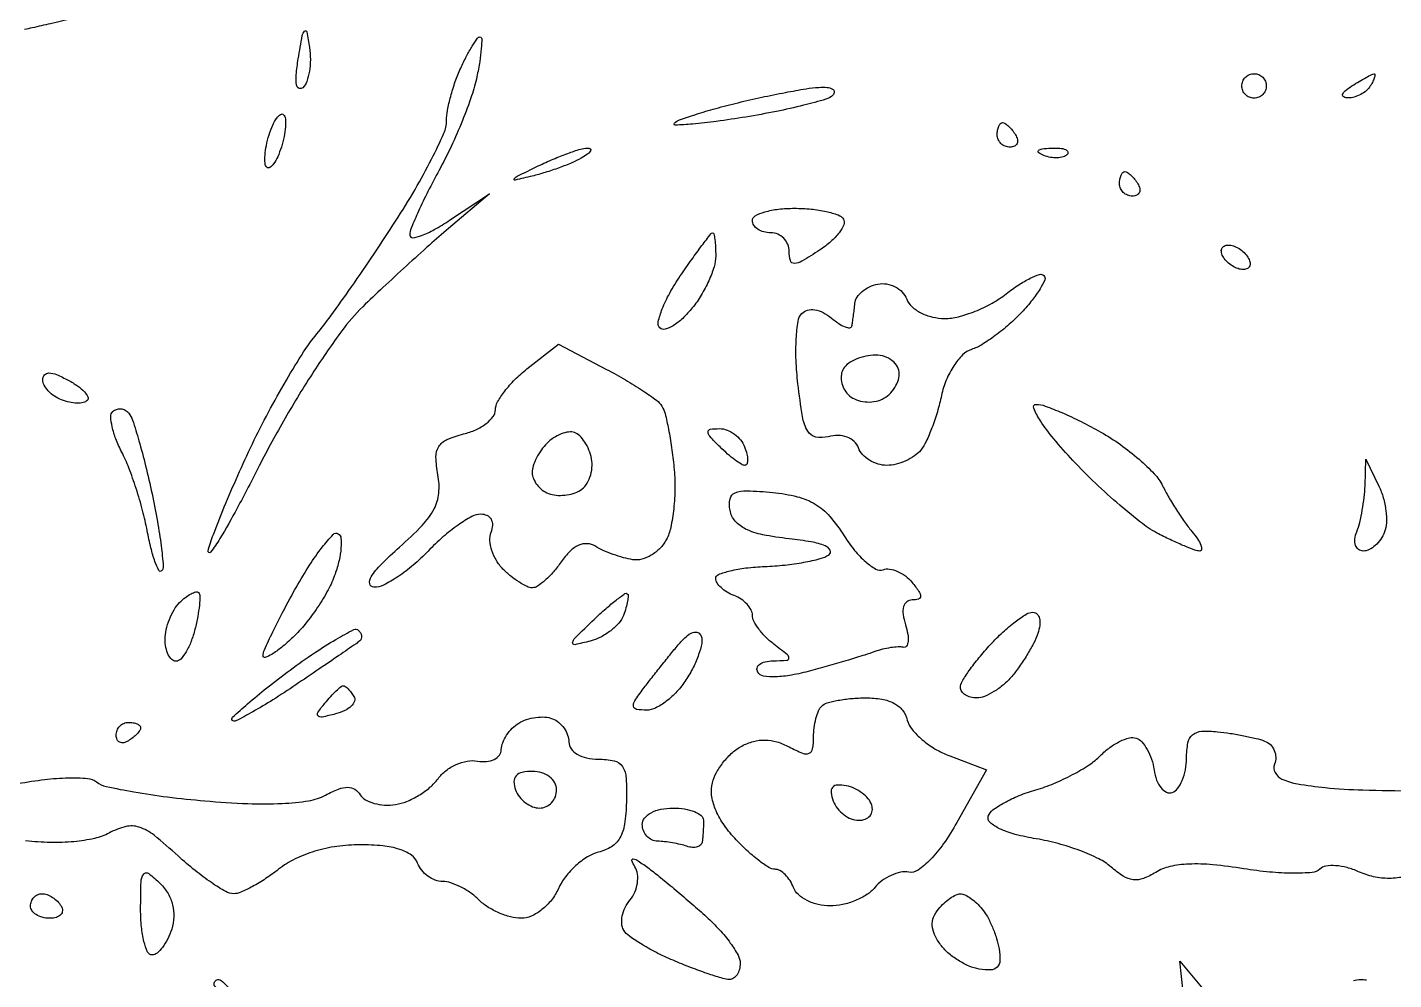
# Model space of a CAD drawing. Extents: x 0 to 102, y 0 to 135.
# Drawn here: x 83.99 to 93.43, y 120.89 to 127.47 of the extents above; entities that cross this region are included whole.
import ezdxf

# ---------------------------------------------------------------- set-up
doc = ezdxf.new("R2010")
doc.units = 0
doc.header["$MEASUREMENT"] = 0

msp = doc.modelspace()

# ---------------------------------------------------------------- linework, layer by layer
for points in [[(84.297967, 127.533781, -0.00044), (84.14619, 127.499104, -0.000349), (84.018797, 127.47021, -0.003506), (83.9655, 127.458553, 0.020679)], [(83.9232, 122.247, -0.017224), (84.105658, 122.275131, -0.024398), (84.269529, 122.286579, -0.024496), (84.401337, 122.282884, -0.148532), (84.464258, 122.258341, 0.114528), (84.531617, 122.226731, 0.009507), (84.72259, 122.18967, 0.012302), (84.954869, 122.155024, 0.009178), (85.212469, 122.127848, 0.01139), (85.510213, 122.108775, 0.022212), (85.748121, 122.109542, 0.027275), (85.930709, 122.128263, 0.083867), (86.048078, 122.167687, -0.028594), (86.137664, 122.209232, -0.092775), (86.2017, 122.221682, -0.144175), (86.249582, 122.207946, -0.113351), (86.287695, 122.169366, 0.127551), (86.323623, 122.134978, 0.060357), (86.383387, 122.110469, 0.054069), (86.456006, 122.098705, 0.051045), (86.530918, 122.102412, 0.059344), (86.60959, 122.124185, 0.039161), (86.693485, 122.166465, 0.039169), (86.769733, 122.221293, 0.0595), (86.825324, 122.280938, -0.071692), (86.879499, 122.336306, -0.058495), (86.950837, 122.378708, -0.060114), (87.027721, 122.402437, -0.088653), (87.098192, 122.402607, 0.063096), (87.161139, 122.399558, 0.094004), (87.214203, 122.413964, 0.120225), (87.249535, 122.443234, 0.15682), (87.263001, 122.482736, -0.090491), (87.272441, 122.5298, -0.051914), (87.299366, 122.581247, -0.049585), (87.338379, 122.629002, -0.058354), (87.384128, 122.665259, -0.06019), (87.438125, 122.690241, -0.046076), (87.501651, 122.704515, -0.047157), (87.564626, 122.7067, -0.076863), (87.616778, 122.695422, -0.082361), (87.660137, 122.669973, -0.065856), (87.696882, 122.630065, -0.0664), (87.721723, 122.582354, -0.087076), (87.7302, 122.534049, 0.159729), (87.7454, 122.487682, 0.103244), (87.787805, 122.449621, 0.079649), (87.853005, 122.424575, 0.051994), (87.933327, 122.4162, -0.054534), (88.043234, 122.404177, -0.196299), (88.100064, 122.364829, -0.132021), (88.125958, 122.285367, -0.02021), (88.127986, 122.117485, -0.028495), (88.115068, 121.966435, -0.091957), (88.082958, 121.871353, -0.12604), (88.025634, 121.811022, -0.078736), (87.935474, 121.772578, 0.076949), (87.85817, 121.73994, 0.045699), (87.778056, 121.679738, 0.044504), (87.707353, 121.603245, 0.057466), (87.658028, 121.521393, -0.059553), (87.609734, 121.441999, -0.058726), (87.543887, 121.375805, -0.063502), (87.470403, 121.33137, -0.104638), (87.399657, 121.3164, -0.063508), (87.327223, 121.325637, -0.039129), (87.245869, 121.353677, -0.038711), (87.168466, 121.394715, -0.055182), (87.107786, 121.4433, 0.042904), (87.050087, 121.491864, 0.036379), (86.981769, 121.532923, 0.037939), (86.913569, 121.561164, 0.079354), (86.856994, 121.5702, -0.092116), (86.805992, 121.579677, -0.066745), (86.755191, 121.607477, -0.065101), (86.712284, 121.648589, -0.077741), (86.684406, 121.6971, 0.150169), (86.641058, 121.752436, 0.074938), (86.560502, 121.792204, 0.052964), (86.443081, 121.816392, 0.024335), (86.286849, 121.824, 0.03458), (86.125653, 121.812838, 0.038321), (85.973126, 121.779551, 0.040735), (85.836524, 121.726112, 0.053098), (85.722885, 121.6548, -0.019885), (85.633444, 121.590031, -0.022433), (85.542581, 121.535303, -0.022404), (85.461929, 121.496097, -0.102271), (85.411145, 121.4856, -0.132397), (85.357656, 121.500016, -0.018105), (85.258937, 121.562284, -0.019771), (85.145208, 121.64669, -0.015536), (85.028693, 121.746652, 0.015745), (84.86181, 121.889704, 0.088742), (84.759232, 121.945763, 0.141343), (84.667117, 121.949662, 0.063303), (84.552841, 121.905999, -0.06818), (84.449662, 121.867721, -0.03151), (84.308004, 121.845428, -0.028783), (84.144709, 121.83962, -0.02497), (83.973802, 121.851935, 0.012558)], [(93.517092, 121.604188, -0.050413), (93.401373, 121.59173, -0.055891), (93.294573, 121.603004, -0.052722), (93.190683, 121.637683, 0.041293), (93.110796, 121.666391, 0.048767), (93.031611, 121.679576, 0.055763), (92.964426, 121.676626, 0.152907), (92.922328, 121.655834, -0.17328), (92.869279, 121.632203, -0.020226), (92.737535, 121.62753, -0.022359), (92.57526, 121.6356, -0.016522), (92.396919, 121.658453, 0.016321), (92.183529, 121.685883, 0.034066), (92.016116, 121.690421, 0.044515), (91.885758, 121.673382, 0.085029), (91.788302, 121.633482, -0.050132), (91.702319, 121.591088, -0.119765), (91.632127, 121.582661, -0.111537), (91.562739, 121.607289, -0.040217), (91.478482, 121.670495, 0.066714), (91.394882, 121.726563, 0.024266), (91.263691, 121.783429, 0.023552), (91.11234, 121.832478, 0.025941), (90.961822, 121.865257, -0.022758), (90.816929, 121.895847, -0.046846), (90.708049, 121.935246, -0.069786), (90.64189, 121.978607, -0.301966), (90.630203, 122.021709, -0.154447), (90.661312, 122.064536, -0.032535), (90.740087, 122.115145, -0.031213), (90.843093, 122.164093, -0.025193), (90.958976, 122.203892, 0.028941), (91.083546, 122.247721, 0.022897), (91.212649, 122.308811, 0.023432), (91.327496, 122.376814, 0.051983), (91.406165, 122.441127, -0.039085), (91.470904, 122.496893, -0.044823), (91.540758, 122.539086, -0.0502), (91.605391, 122.562932, -0.143705), (91.65277, 122.5614, -0.132856), (91.691551, 122.535884, -0.053327), (91.728649, 122.483715, -0.047795), (91.758686, 122.415738, -0.043744), (91.776373, 122.341248, 0.051723), (91.794126, 122.271443, 0.080915), (91.824526, 122.217586, 0.112075), (91.862185, 122.187613, 0.19511), (91.901438, 122.185113, 0.153889), (91.938918, 122.212276, 0.060716), (91.97076, 122.268277, 0.052491), (91.99276, 122.34178, 0.044277), (92.000665, 122.422638, -0.043659), (92.01084, 122.528066, -0.171288), (92.042976, 122.583836, -0.164972), (92.103859, 122.608278, -0.039803), (92.214, 122.605545, -0.012143), (92.303372, 122.593982, -0.010344), (92.397014, 122.577558, -0.010472), (92.481616, 122.559059, -0.028845), (92.540028, 122.541381, -0.104009), (92.580229, 122.516243, -0.100464), (92.6075, 122.476759, -0.098278), (92.617592, 122.429001, -0.094968), (92.608893, 122.380381, 0.221229), (92.612877, 122.322773, 0.160522), (92.660681, 122.278418, 0.066561), (92.76826, 122.245524, 0.014731), (92.959666, 122.219653, 0.020493), (93.219999, 122.202994, 0.001536), (93.92927, 122.188911, 0.002123)], [(91.978, 120.8088), (91.953499, 121.0203), (92.1049, 120.839531, 0.059374)], [(93.154246, 120.886, -0.074222), (93.20382, 120.8934, -0.043417), (93.245922, 120.889737, -0.063159)]]:
    msp.add_lwpolyline(points, format="xyb")
for points in [[(85.936447, 127.334393, -0.039733), (85.942763, 127.252099, -0.040388), (85.935913, 127.170301, -0.043618), (85.917998, 127.100567, -0.112154), (85.890425, 127.056785, -0.318785), (85.864341, 127.052356, -0.246244), (85.846634, 127.076193, -0.063014), (85.844513, 127.146482, -0.01715), (85.858946, 127.256892, -0.003467), (85.886697, 127.417379, -0.152988), (85.902312, 127.447243, -0.599836), (85.917239, 127.442704, -0.009743)], [(87.116001, 127.4076, -0.419541), (87.127554, 127.395836, -0.015366), (87.124178, 127.326833, -0.019923), (87.113526, 127.238091, -0.011611), (87.094065, 127.13265, -0.031328), (87.057946, 127.001309, -0.013197), (86.993868, 126.829719, -0.012996), (86.91553, 126.649369, -0.016526), (86.833543, 126.487494, 0.008389), (86.755742, 126.339891, 0.01105), (86.690073, 126.202623, 0.008657), (86.640053, 126.086522, 0.097681), (86.6304, 126.037584, 0.449832), (86.650095, 126.020122, 0.059902), (86.711167, 126.035049, 0.038), (86.799803, 126.076275, 0.018989), (86.90535, 126.140883), (87.1803, 126.323887), (86.897335, 126.083194, 0.005636), (86.766793, 125.969591, 0.002946), (86.606654, 125.825329, 0.002929), (86.444123, 125.675415, 0.004481), (86.305135, 125.543353, 0.043197), (86.159108, 125.375385, 0.013068), (85.967282, 125.096888, 0.012985), (85.767629, 124.77202, 0.013785), (85.58924, 124.443553, -0.005006), (85.436386, 124.149924, -0.012623), (85.317643, 123.94022, -0.034648), (85.252015, 123.846269, -0.803994), (85.235708, 123.8544, -0.029842), (85.27183, 123.968832, -0.006688), (85.347506, 124.158957, -0.006915), (85.440994, 124.376422, -0.006641), (85.541692, 124.59419, -0.010962), (85.652657, 124.813545, -0.009865), (85.776957, 125.035771, -0.00994), (85.896314, 125.230624, -0.030507), (85.987518, 125.35559, 0.015694), (86.08487, 125.481007, 0.004546), (86.22716, 125.680486, 0.004566), (86.383478, 125.908301, 0.00486), (86.532343, 126.134271, 0.011412), (86.667081, 126.354042, 0.014479), (86.780842, 126.563173, 0.012497), (86.865763, 126.741583, 0.105201), (86.8842, 126.828241, -0.046948), (86.890969, 126.900176, -0.018974), (86.91304, 126.996344, -0.018576), (86.944792, 127.098738, -0.022427), (86.98238, 127.192119, -0.012733), (87.022571, 127.27469, -0.019157), (87.06213, 127.344303, -0.014485), (87.09768, 127.398087, -0.24413)], [(92.4678, 127.1538, -0.099038), (92.500087, 127.147341, -0.097945), (92.527549, 127.128949, -0.097945), (92.545941, 127.101487, -0.099038), (92.5524, 127.0692, -0.099038), (92.545941, 127.036913, -0.097945), (92.527549, 127.009451, -0.097945), (92.500087, 126.991059, -0.099038), (92.4678, 126.9846, -0.099038), (92.435513, 126.991059, -0.097945), (92.408051, 127.009451, -0.097945), (92.389659, 127.036913, -0.099038), (92.3832, 127.0692, -0.099038), (92.389659, 127.101487, -0.097945), (92.408051, 127.128949, -0.097945), (92.435513, 127.147341, -0.099038)], [(93.297643, 127.152505, -0.434568), (93.303695, 127.146631, -0.071273), (93.300747, 127.128568, -0.041889), (93.289726, 127.101588, -0.020509), (93.2715, 127.0692, -0.075854), (93.244042, 127.036929, -0.054031), (93.204976, 127.009832, -0.053889), (93.160875, 126.991663, -0.074131), (93.118457, 126.985895, -0.102799), (93.087715, 126.992697, -0.37991), (93.080232, 127.009361, -0.147021), (93.097722, 127.035145, -0.027275), (93.1446, 127.0692, -0.008026), (93.195112, 127.100705, -0.01079), (93.241903, 127.127499, -0.008096), (93.281573, 127.148267, -0.104523)], [(89.45745, 127.05915, -0.034601), (89.5156, 127.058727, -0.104913), (89.553363, 127.047643, -0.264754), (89.565188, 127.028723, -0.209579), (89.556263, 127.005863, -0.126463), (89.507358, 126.976958, -0.008952), (89.353056, 126.935196, -0.012181), (89.164702, 126.892671, -0.008869), (88.953438, 126.854238, -0.006522), (88.749565, 126.823599, -0.012627), (88.585742, 126.805361, -0.010913), (88.465546, 126.797682, -0.6813), (88.459287, 126.811825, -0.113002), (88.494309, 126.834089, -0.007588), (88.607436, 126.872336, -0.010607), (88.745225, 126.9134, -0.007732), (88.899961, 126.9534, -0.006224), (89.06321, 126.990773, -0.006286), (89.226801, 127.02394, -0.006147), (89.369936, 127.049273, -0.025249)], [(85.757549, 126.870451, -0.179595), (85.770298, 126.842652, -0.03586), (85.77046, 126.787129, -0.033766), (85.761112, 126.718965, -0.02589), (85.7421, 126.6462, -0.026483), (85.71693, 126.579388, -0.052153), (85.688889, 126.530123, -0.088737), (85.662661, 126.504582, -0.359517), (85.642051, 126.506549, -0.179595), (85.629302, 126.534348, -0.03586), (85.62914, 126.589871, -0.033766), (85.638488, 126.658035, -0.02589), (85.6575, 126.7308, -0.026483), (85.68267, 126.797612, -0.052153), (85.710711, 126.846877, -0.088737), (85.736939, 126.872418, -0.359517)], [(90.728507, 126.8154, -0.151918), (90.746335, 126.809855, -0.038439), (90.770214, 126.790549, -0.035638), (90.795343, 126.763183, -0.029505), (90.8181, 126.7308, -0.082592), (90.831341, 126.698474, -0.161196), (90.828709, 126.671051, -0.182303), (90.810821, 126.652823, -0.108972), (90.780793, 126.6462, -0.093332), (90.746593, 126.65264, -0.09642), (90.717518, 126.671051, -0.099167), (90.698058, 126.69852, -0.105053), (90.6912, 126.7308, -0.042167), (90.693936, 126.763189, -0.061769), (90.702159, 126.790549, -0.081139), (90.714241, 126.809101, -0.210953)], [(87.8571, 126.639812, -0.163939), (87.876788, 126.633499, -0.386603), (87.879572, 126.6196, -0.104538), (87.858548, 126.596961, -0.024805), (87.8148, 126.569261, -0.028984), (87.751366, 126.538077, -0.012263), (87.663049, 126.503371, -0.012085), (87.566671, 126.470818, -0.015463), (87.4764, 126.445772, -0.004567), (87.358342, 126.418057, -0.659589), (87.352108, 126.426678, -0.144411), (87.37187, 126.444862, -0.002037), (87.5187, 126.516323, -0.011503), (87.622072, 126.563215, -0.01324), (87.722798, 126.603024, -0.012376), (87.809482, 126.632247, -0.071548)], [(91.06485, 126.639521, -0.028489), (91.123747, 126.638591, -0.077125), (91.164354, 126.629224, -0.208169), (91.179797, 126.613603, -0.296942), (91.175887, 126.595088, -0.126455), (91.148229, 126.578739, -0.060344), (91.107172, 126.572042, -0.05415), (91.060003, 126.575208, -0.051402), (91.013737, 126.588409, -0.054073), (90.978487, 126.607152, -0.470617), (90.977028, 126.62257, -0.168741), (91.001711, 126.634526, -0.018894)], [(91.574507, 126.477, -0.151918), (91.592335, 126.471455, -0.038439), (91.616214, 126.452149, -0.035638), (91.641343, 126.424783, -0.029505), (91.6641, 126.3924, -0.082592), (91.677341, 126.360074, -0.161196), (91.674709, 126.332651, -0.182303), (91.656821, 126.314423, -0.108972), (91.626793, 126.3078, -0.093332), (91.592593, 126.31424, -0.09642), (91.563518, 126.332651, -0.099167), (91.544058, 126.36012, -0.105053), (91.5372, 126.3924, -0.042167), (91.539936, 126.424789, -0.061769), (91.548159, 126.452149, -0.081139), (91.560241, 126.470701, -0.210953)], [(89.290307, 126.2232, -0.024017), (89.405178, 126.217679, -0.030882), (89.50958, 126.201067, -0.031917), (89.592025, 126.177061, -0.1691), (89.627981, 126.147854, -0.242401), (89.631001, 126.109184, -0.064604), (89.598954, 126.054073, -0.050462), (89.54111, 125.992795, -0.033348), (89.463774, 125.934404, -0.010136), (89.34146, 125.857758, -0.124543), (89.289116, 125.842042, -0.347194), (89.26188, 125.861671, -0.069607), (89.253, 125.92515, 0.097491), (89.243319, 125.974327, 0.097567), (89.215723, 126.01615, 0.0983), (89.174527, 126.044156, 0.100608), (89.1261, 126.054, -0.064853), (89.077586, 126.060319, -0.082425), (89.036477, 126.078851, -0.098894), (89.008977, 126.106337, -0.148195), (88.9992, 126.1386, -0.275259), (89.018627, 126.171215, -0.053437), (89.084713, 126.198349, -0.043243), (89.178765, 126.217061, -0.027497)], [(88.72425, 126.053422, -0.365849), (88.732605, 126.046746, -0.015799), (88.739187, 126.006881, -0.020584), (88.743878, 125.955409, -0.012429), (88.7454, 125.894172, -0.074597), (88.734093, 125.818809, -0.031335), (88.697837, 125.722626, -0.030133), (88.645453, 125.622832, -0.034417), (88.583482, 125.534622, -0.032125), (88.516958, 125.462561, -0.052), (88.450978, 125.41165, -0.070558), (88.395108, 125.387207, -0.270051), (88.359778, 125.396454, -0.259979), (88.347865, 125.438104, -0.035916), (88.375642, 125.527293, -0.033675), (88.427431, 125.637005, -0.022386), (88.500546, 125.755426, -0.004459), (88.579716, 125.869475, -0.007055), (88.649813, 125.965647, -0.00243), (88.711395, 126.046856, -0.226194)], [(92.288614, 125.9694, -0.085235), (92.324842, 125.963179, -0.053414), (92.363722, 125.944549, -0.051777), (92.399227, 125.917162, -0.064269), (92.4255, 125.8848, -0.076764), (92.43919, 125.85245, -0.154201), (92.437576, 125.825051, -0.186277), (92.42123, 125.806904, -0.117858), (92.393186, 125.8002, -0.085235), (92.356958, 125.806421, -0.053414), (92.318078, 125.825051, -0.051777), (92.282573, 125.852438, -0.064269), (92.2563, 125.8848, -0.076764), (92.24261, 125.91715, -0.154201), (92.244224, 125.944549, -0.186277), (92.26057, 125.962696, -0.117858)], [(91.014649, 125.758751, -0.306904), (91.020263, 125.729534, -0.034469), (90.987723, 125.666201, -0.032404), (90.933794, 125.588765, -0.020272), (90.861453, 125.50522, -0.023436), (90.775016, 125.421448, -0.021198), (90.678266, 125.343132, -0.021742), (90.585593, 125.280459, -0.06103), (90.514499, 125.247919, 0.120648), (90.452839, 125.21033, 0.051347), (90.391582, 125.134669, 0.046755), (90.339883, 125.036458, 0.045163), (90.306611, 124.929215, -0.019553), (90.278166, 124.817663, -0.018554), (90.24066, 124.706676, -0.018877), (90.200171, 124.611106, -0.059984), (90.163472, 124.55235, -0.072109), (90.119891, 124.511856, -0.045491), (90.059306, 124.477664, -0.044803), (89.992096, 124.454392, -0.061024), (89.928492, 124.4466, -0.073656), (89.867779, 124.455593, -0.064236), (89.809139, 124.481948, -0.066865), (89.761354, 124.520924, -0.096962), (89.732526, 124.566933, 0.115426), (89.702277, 124.611508, 0.0973), (89.653572, 124.641418, 0.086013), (89.591667, 124.653011, 0.067429), (89.523743, 124.644743, -0.11468), (89.437223, 124.642371, -0.215549), (89.381651, 124.682512, -0.089707), (89.345552, 124.784011, -0.011866), (89.313806, 125.01086, -0.018594), (89.301116, 125.172956, -0.024104), (89.302198, 125.322018, -0.022999), (89.314522, 125.44309, -0.156602), (89.340753, 125.496285, -0.137505), (89.380103, 125.519272, -0.102378), (89.430579, 125.521867, -0.081899), (89.487638, 125.503204, -0.053345), (89.545515, 125.464776, 0.026538), (89.596342, 125.426959, 0.052781), (89.640776, 125.403762, 0.091401), (89.67231, 125.397587, 0.360415), (89.686575, 125.409141, 0.012218), (89.691353, 125.436364, 0.003905), (89.69715, 125.477055, 0.003894), (89.702901, 125.522486, 0.004339), (89.707725, 125.566391, -0.122251), (89.722818, 125.608513, -0.071602), (89.758758, 125.648649, -0.064602), (89.809114, 125.680819, -0.062386), (89.866606, 125.699544, -0.088282), (89.927113, 125.7004, -0.080452), (89.986356, 125.680602, -0.082173), (90.035271, 125.643643, -0.098657), (90.066007, 125.594952, 0.118728), (90.101073, 125.543999, 0.065214), (90.163856, 125.500914, 0.059264), (90.243152, 125.471715, 0.058673), (90.327357, 125.4618, 0.063), (90.42348, 125.47396, 0.032038), (90.539479, 125.511851, 0.031226), (90.655864, 125.566957, 0.040491), (90.754221, 125.632185, -0.021001), (90.840402, 125.6943, -0.032547), (90.920073, 125.739647, -0.034296), (90.984976, 125.765858, -0.282324)], [(87.990246, 125.110245, -0.011998), (88.121446, 125.037805, -0.014699), (88.240254, 124.96367, -0.013195), (88.335757, 124.8964, -0.094575), (88.373723, 124.855001, -0.077539), (88.395243, 124.80393, -0.012289), (88.41899, 124.697468, -0.013374), (88.440705, 124.569539, -0.011343), (88.456941, 124.43341, -0.026217), (88.463134, 124.291463, -0.024349), (88.454764, 124.146069, -0.025129), (88.434498, 124.017587, -0.071297), (88.403552, 123.932557, -0.070442), (88.359744, 123.872731, -0.065119), (88.299964, 123.825561, -0.069098), (88.233941, 123.797646, -0.104541), (88.171861, 123.794308, -0.028853), (88.107926, 123.80809, -0.018853), (88.036008, 123.830944, -0.018975), (87.967363, 123.858629, -0.034107), (87.913789, 123.887169, 0.124972), (87.857067, 123.905277, 0.122588), (87.798128, 123.894333, 0.09051), (87.737593, 123.852195, 0.042818), (87.676342, 123.778971, -0.025631), (87.623098, 123.710687, -0.031444), (87.566439, 123.652997, -0.032878), (87.514083, 123.611873, -0.151157), (87.477646, 123.6006, -0.112509), (87.440749, 123.609009, -0.029738), (87.387557, 123.638596, -0.028625), (87.329474, 123.680441, -0.025971), (87.274537, 123.729948, -0.061045), (87.228631, 123.788678, -0.057683), (87.197214, 123.857858, -0.062084), (87.184208, 123.926584, -0.107774), (87.192946, 123.983748, 0.078455), (87.203577, 124.03367, 0.146005), (87.193956, 124.073546, 0.161316), (87.165096, 124.099075, 0.101433), (87.120579, 124.1082, 0.126092), (87.058912, 124.092397, 0.027029), (86.964315, 124.033646, 0.026623), (86.859205, 123.951556, 0.022638), (86.7573, 123.8544, -0.025505), (86.654503, 123.757512, -0.029199), (86.546731, 123.676188, -0.030307), (86.448639, 123.619049, -0.124002), (86.381922, 123.604122, -0.357611), (86.353671, 123.628577, -0.186881), (86.363485, 123.677218, -0.055062), (86.431763, 123.761892, -0.014524), (86.558881, 123.881062, 0.020059), (86.715956, 124.031617, 0.069604), (86.798379, 124.145258, 0.099315), (86.830854, 124.253874, 0.070475), (86.824714, 124.381241, -0.0381), (86.810842, 124.503788, -0.150506), (86.830287, 124.576237, -0.152633), (86.886922, 124.624611, -0.039534), (87.001983, 124.663371, 0.044819), (87.086397, 124.692804, 0.05575), (87.157794, 124.735256, 0.066196), (87.206616, 124.783557, 0.166146), (87.2226, 124.830331, -0.129516), (87.23691, 124.884647, -0.035133), (87.286439, 124.959356, -0.033087), (87.356746, 125.039223, -0.029085), (87.439924, 125.112866), (87.657248, 125.283813)], [(89.850193, 125.208, 0.050731), (89.783165, 125.201182, 0.047919), (89.717524, 125.180983, 0.051509), (89.662792, 125.151281, 0.104651), (89.629144, 125.116029, 0.104426), (89.614098, 125.074224, 0.077873), (89.614986, 125.025088, 0.074167), (89.631234, 124.97631, 0.079111), (89.660765, 124.935595, 0.091705), (89.704454, 124.905546, 0.062879), (89.762188, 124.888064, 0.060956), (89.824522, 124.885154, 0.072954), (89.881813, 124.898011, 0.077803), (89.932498, 124.927146, 0.065113), (89.975453, 124.972001, 0.066742), (90.004499, 125.025115, 0.092045), (90.0144, 125.078445, 0.124668), (90.001819, 125.128117, 0.102027), (89.966443, 125.170163, 0.09092), (89.91327, 125.198296, 0.076473)], [(84.268846, 125.034922, -0.029601), (84.333201, 124.995414, -0.05298), (84.379978, 124.954748, -0.079772), (84.403798, 124.91918, -0.313805), (84.399394, 124.894594, -0.151036), (84.372624, 124.880466, -0.052443), (84.328631, 124.876895, -0.046305), (84.276292, 124.883012, -0.039402), (84.222949, 124.898793, -0.055897), (84.173023, 124.924664, -0.057995), (84.130749, 124.960679, -0.064425), (84.101996, 125.0009, -0.123616), (84.0924, 125.039121, -0.182858), (84.104831, 125.071975, -0.221298), (84.134743, 125.085039, -0.094233), (84.187756, 125.073645, -0.022949)], [(84.686723, 124.80756, -0.099914), (84.713422, 124.759875, -0.007479), (84.75706, 124.61693, -0.010113), (84.803469, 124.443251, -0.007508), (84.847949, 124.249686, -0.008728), (84.885514, 124.057878, -0.013242), (84.910818, 123.889839, -0.007869), (84.925839, 123.750312, -0.222806), (84.913791, 123.716991, -0.511588), (84.894886, 123.720049, -0.030513), (84.868228, 123.782459, -0.025841), (84.840136, 123.87625, -0.013474), (84.814402, 123.995582, 0.0187), (84.783065, 124.133871, 0.013278), (84.738078, 124.28641, 0.01343), (84.687279, 124.429924, 0.027554), (84.638421, 124.538701, -0.027157), (84.597873, 124.628785, -0.037705), (84.572294, 124.71349, -0.041821), (84.562959, 124.782577, -0.212126), (84.576584, 124.817984, -0.112444), (84.601637, 124.833742, -0.108388), (84.631392, 124.837377, -0.102312), (84.661316, 124.828177, -0.089996)], [(90.961492, 124.868208, -0.084757), (91.023717, 124.856775, -0.013746), (91.138401, 124.811193, -0.014823), (91.271654, 124.749199, -0.012558), (91.408694, 124.676067, -0.025706), (91.544189, 124.589845, -0.024272), (91.672849, 124.488612, -0.025042), (91.777787, 124.387816, -0.073373), (91.834997, 124.305782, 0.016324), (91.877465, 124.227139, 0.01062), (91.931349, 124.139057, 0.010682), (91.987654, 124.055258, 0.019938), (92.037312, 123.990323, -0.023461), (92.076664, 123.938105, -0.052155), (92.100278, 123.894327, -0.109155), (92.105251, 123.865872, -0.401259), (92.093258, 123.8544, -0.088646), (92.059269, 123.860474, -0.009974), (91.985993, 123.889199, -0.011848), (91.899588, 123.9275, -0.009361), (91.807949, 123.972864, -0.044047), (91.695854, 124.044148, -0.013448), (91.539621, 124.170838, -0.013348), (91.371495, 124.3228, -0.014211), (91.215292, 124.480464, -0.014072), (91.083202, 124.629806, -0.029124), (90.990503, 124.754883, -0.044669), (90.943957, 124.842086, -0.541254)], [(87.769328, 124.673297, 0.115775), (87.728246, 124.677038, 0.057099), (87.677206, 124.6638, 0.052185), (87.624729, 124.637003, 0.052297), (87.578978, 124.599938, 0.043207), (87.539722, 124.55324, 0.036465), (87.506532, 124.497844, 0.038003), (87.48371, 124.442467, 0.078899), (87.4764, 124.396431, 0.1), (87.484852, 124.354595, 0.06684), (87.509718, 124.312365, 0.063636), (87.546461, 124.276158, 0.071257), (87.589822, 124.251978, 0.069885), (87.641059, 124.240151, 0.047068), (87.701182, 124.240557, 0.046842), (87.76057, 124.252251, 0.066481), (87.809646, 124.274215, 0.102787), (87.848138, 124.310685, 0.067101), (87.876134, 124.365323, 0.063406), (87.889894, 124.428985, 0.069535), (87.886574, 124.492027, 0.047599), (87.868794, 124.552358, 0.048139), (87.839975, 124.607996, 0.052664), (87.805102, 124.651177, 0.116742)], [(88.772606, 124.7004, -0.092116), (88.823608, 124.690923, -0.066745), (88.874409, 124.663123, -0.065101), (88.917316, 124.622011, -0.077741), (88.945194, 124.5735, -0.029966), (88.960596, 124.52483, -0.055777), (88.966164, 124.483877, -0.089207), (88.961885, 124.456354, -0.319945), (88.948202, 124.4466, -0.139671), (88.923292, 124.453697, -0.019732), (88.878658, 124.483877, -0.021227), (88.82755, 124.524908, -0.016624), (88.775614, 124.5735, -0.010915), (88.705009, 124.647258, -0.181463), (88.692543, 124.678223, -0.382549), (88.707803, 124.696084, -0.033265)], [(93.33037, 124.303221, -0.04396), (93.360976, 124.222459, -0.037856), (93.378902, 124.133436, -0.039623), (93.382574, 124.049689, -0.082947), (93.369599, 123.985971, -0.059097), (93.34312, 123.935659, -0.059448), (93.305651, 123.893049, -0.065318), (93.263383, 123.864113, -0.118008), (93.222804, 123.8544, -0.162438), (93.190347, 123.86523, -0.151794), (93.169818, 123.893661, -0.110153), (93.165271, 123.936949, -0.062998), (93.177849, 123.988219, 0.031632), (93.19797, 124.052545, 0.01548), (93.215798, 124.136612, 0.01529), (93.228992, 124.225458, 0.021415), (93.234926, 124.305469), (93.240652, 124.4889)], [(89.13981, 124.258936, -0.036207), (89.309479, 124.23007, -0.076241), (89.432605, 124.179014, -0.077477), (89.533544, 124.094009, -0.038414), (89.6337, 123.959333, 0.030402), (89.705774, 123.859107, 0.042609), (89.782445, 123.779942, 0.049603), (89.852805, 123.730017, 0.215813), (89.902465, 123.725391, -0.121162), (89.948025, 123.729552, -0.065374), (90.002493, 123.713852, -0.05912), (90.057083, 123.681918, -0.057732), (90.103173, 123.637871, -0.019246), (90.150872, 123.575676, -0.154148), (90.161747, 123.541709, -0.332851), (90.147393, 123.522375, -0.072503), (90.103658, 123.516, 0.166128), (90.066363, 123.503257, 0.163547), (90.044373, 123.470277, 0.101432), (90.041045, 123.416381, 0.041734), (90.057375, 123.344675, -0.033015), (90.073286, 123.280025, -0.068651), (90.075267, 123.228246, -0.129098), (90.063803, 123.197381, -0.30321), (90.041925, 123.188906, 0.068833), (90.006448, 123.191813, 0.023968), (89.955334, 123.186497, 0.023279), (89.898909, 123.175171, 0.025086), (89.8452, 123.158862, -0.011045), (89.776137, 123.135754, -0.002765), (89.662409, 123.101163, -0.002823), (89.531868, 123.063047, -0.002838), (89.401133, 123.026475, -0.022), (89.270285, 122.996789, -0.037849), (89.159181, 122.985254, -0.045622), (89.075427, 122.990571, -0.219068), (89.03659, 123.016344, -0.194471), (89.03159, 123.045575, -0.179902), (89.048087, 123.071273, -0.106962), (89.086974, 123.089153, -0.050111), (89.142257, 123.095691, 0.011077), (89.237384, 123.099472, 0.383713), (89.251852, 123.11421, 0.239498), (89.241216, 123.1376, 0.006143), (89.14725, 123.210767, -0.034176), (89.090595, 123.26022, -0.036775), (89.04269, 123.315805, -0.039596), (89.009295, 123.369229, -0.120455), (88.9992, 123.410525, 0.123998), (88.989875, 123.447549, 0.064358), (88.961923, 123.486536, 0.057895), (88.92083, 123.521472, 0.055687), (88.8723, 123.546594, -0.044351), (88.823749, 123.57035, -0.051362), (88.782677, 123.601336, -0.058781), (88.754484, 123.63451, -0.147807), (88.7454, 123.664568, -0.310772), (88.7645, 123.69233, -0.031553), (88.845064, 123.71747, -0.030708), (88.954643, 123.737183, -0.019187), (89.084683, 123.747376, 0.016962), (89.222264, 123.757545, 0.018408), (89.355106, 123.776876, 0.018215), (89.467124, 123.80166, 0.080276), (89.528833, 123.828803, 0.389909), (89.536777, 123.859574, 0.176516), (89.503032, 123.889801, 0.052215), (89.406432, 123.917233, 0.015372), (89.253757, 123.939, -0.020479), (89.070339, 123.967064, -0.063927), (88.952039, 124.006328, -0.103203), (88.880455, 124.061179, -0.131642), (88.844467, 124.135772, -0.094237), (88.844481, 124.214614, -0.252045), (88.878766, 124.256847, -0.109605), (88.959921, 124.271342, -0.013637)], [(86.135712, 123.97332, -0.236534), (86.154217, 123.94332, -0.042251), (86.154468, 123.875481, -0.037729), (86.140852, 123.788998, -0.025966), (86.113085, 123.693697, -0.040505), (86.065949, 123.587116, -0.022848), (85.992854, 123.466014, -0.022681), (85.907402, 123.349816, -0.034304), (85.822038, 123.25782, -0.015904), (85.742595, 123.187808, -0.033606), (85.675959, 123.139894, -0.057307), (85.630393, 123.118347, -0.513647), (85.6152, 123.129235, -0.107241), (85.624405, 123.171656, -0.005893), (85.682605, 123.295567, -0.008917), (85.756762, 123.442012, -0.006384), (85.844665, 123.603172, -0.014521), (85.937074, 123.756933, -0.024041), (86.024814, 123.880288, -0.02097), (86.10044, 123.968582, -0.357728)], [(85.169527, 123.566873, -0.204808), (85.178853, 123.543616, -0.018707), (85.175026, 123.479984, -0.0218), (85.163891, 123.401577, -0.015311), (85.144846, 123.314483, -0.030109), (85.118042, 123.22967, -0.041994), (85.083429, 123.158061, -0.04856), (85.046607, 123.107688, -0.213803), (85.013829, 123.093, -0.192558), (84.985021, 123.104521, -0.087717), (84.960557, 123.137732, -0.067552), (84.943956, 123.186999, -0.047562), (84.9384, 123.24528, -0.055717), (84.945737, 123.310921, -0.038763), (84.967807, 123.382235, -0.039126), (85.000162, 123.448231, -0.062923), (85.03851, 123.49767, -0.029245), (85.079111, 123.53378, -0.045657), (85.118292, 123.559294, -0.057491), (85.150805, 123.571945, -0.266459)], [(88.134041, 123.559401, -0.241852), (88.140315, 123.544728, -0.026937), (88.135655, 123.507468, -0.027993), (88.124567, 123.461002, -0.01905), (88.107039, 123.409545, -0.08798), (88.074857, 123.35609, -0.04845), (88.019191, 123.303546, -0.046306), (87.950397, 123.259725, -0.054769), (87.878395, 123.232194, -0.013048), (87.770785, 123.207034, -0.531034), (87.756248, 123.221208, -0.155126), (87.773816, 123.254457, -0.003457), (87.905397, 123.38205, -0.009845), (87.985848, 123.456013, -0.015999), (88.057331, 123.515218, -0.009844), (88.117469, 123.559996, -0.340436)], [(90.938305, 123.4314, -0.203821), (90.966665, 123.419339, -0.136877), (90.983609, 123.38791, -0.090356), (90.985628, 123.340058, -0.050732), (90.971786, 123.28335, -0.034004), (90.942625, 123.216032, -0.017151), (90.897354, 123.1353, -0.01695), (90.84466, 123.054742, -0.024118), (90.792129, 122.98725, -0.039714), (90.73507, 122.9306, -0.037874), (90.668902, 122.88269, -0.040286), (90.603823, 122.849594, -0.097793), (90.551188, 122.8392, -0.061622), (90.507678, 122.844583, -0.080052), (90.470825, 122.860422, -0.097719), (90.446157, 122.883893, -0.15509), (90.4374, 122.911446, -0.136387), (90.448605, 122.951761, -0.01724), (90.498342, 123.028228, -0.0192), (90.565416, 123.116541, -0.014866), (90.64486, 123.207546, -0.019064), (90.730593, 123.293256, -0.023872), (90.816637, 123.365643, -0.023129), (90.892745, 123.418319, -0.140711)], [(86.276456, 123.305944, -0.072375), (86.290527, 123.287081, -0.095164), (86.296996, 123.266651, -0.112833), (86.294967, 123.247914, -0.140106), (86.28495, 123.23361, -0.0194), (86.258718, 123.21397, -0.000524), (86.140265, 123.132441, -0.001089), (86.000715, 123.037054, -0.000746), (85.841905, 122.929355, -0.007985), (85.683392, 122.825852, -0.012927), (85.545025, 122.743541, -0.006611), (85.428382, 122.680188, -0.328545), (85.403898, 122.683902, -0.427017), (85.404364, 122.705307, -0.006258), (85.508731, 122.798588, -0.012546), (85.640663, 122.907868, -0.00742), (85.8032, 123.0319, -0.010736), (85.971006, 123.150567, -0.017294), (86.119393, 123.243488, -0.011416), (86.242662, 123.311158, -0.327127)], [(88.64544, 123.26598, -0.130526), (88.648545, 123.216091, -0.034555), (88.627336, 123.138401, -0.032628), (88.589963, 123.050206, -0.028505), (88.539903, 122.963389, -0.041368), (88.477555, 122.883506, -0.042752), (88.403539, 122.815932, -0.046561), (88.329384, 122.769294, -0.117629), (88.267791, 122.7546, -0.039626), (88.198322, 122.760114, -0.325416), (88.177198, 122.781333, -0.18728), (88.185523, 122.819213, -0.015624), (88.244818, 122.90265, -0.003733), (88.297083, 122.970474, -0.002061), (88.361904, 123.052607, -0.002055), (88.4283, 123.135325, -0.003302), (88.485663, 123.205241, -0.034569), (88.540048, 123.262142, -0.094179), (88.587315, 123.291192, -0.192009), (88.62255, 123.290624, -0.21668)], [(86.170466, 122.9238, -0.168721), (86.183766, 122.919181, -0.032067), (86.203111, 122.901774, -0.030987), (86.224038, 122.877527, -0.02413), (86.243756, 122.848818, -0.223332), (86.247439, 122.816685, -0.122195), (86.225641, 122.782566, -0.080158), (86.179951, 122.751367, -0.045875), (86.117014, 122.728574, -0.013137), (86.023798, 122.706797, -0.255353), (85.996444, 122.715162, -0.361312), (85.994504, 122.739186, -0.019963), (86.043724, 122.803556, -0.012347), (86.083914, 122.849618, -0.017399), (86.122119, 122.888478, -0.013667), (86.155202, 122.91819, -0.177951)], [(89.78262, 122.8392, -0.04079), (89.894916, 122.830024, -0.081484), (89.979109, 122.801591, -0.103683), (90.036724, 122.753561, -0.103738), (90.070186, 122.686447, 0.107921), (90.103481, 122.621029, 0.045684), (90.172909, 122.55044, 0.042378), (90.263784, 122.485881, 0.04304), (90.363785, 122.43795), (90.617437, 122.342207), (90.412489, 121.977353, -0.02454), (90.321444, 121.832415, -0.040163), (90.229153, 121.720644, -0.048669), (90.144595, 121.648983, -0.197133), (90.079956, 121.634767, 0.094342), (90.023316, 121.633898, 0.055371), (89.95864, 121.612888, 0.052676), (89.896238, 121.576327, 0.060784), (89.846127, 121.529017, -0.077384), (89.790612, 121.479971, -0.044422), (89.711227, 121.438605, -0.043111), (89.621913, 121.410446, -0.054866), (89.536086, 121.401, -0.057719), (89.454528, 121.410446, -0.058842), (89.37785, 121.438277, -0.064964), (89.317249, 121.479334, -0.120372), (89.283594, 121.5279, 0.050836), (89.25906, 121.576438, 0.055368), (89.225823, 121.617523, 0.062467), (89.189343, 121.645556, 0.13339), (89.155309, 121.6548, -0.142759), (89.112871, 121.667169, -0.022325), (89.040713, 121.7178, -0.023299), (88.958891, 121.78715, -0.018431), (88.876957, 121.86927, -0.037602), (88.796449, 121.970422, -0.053496), (88.742406, 122.071697, -0.062751), (88.717117, 122.167549, -0.097406), (88.722364, 122.252649, -0.063415), (88.750879, 122.323539, -0.041289), (88.800158, 122.39688, -0.041118), (88.861195, 122.461569, -0.060289), (88.925168, 122.506456, -0.057408), (89.005844, 122.538371, -0.06993), (89.086394, 122.548279, -0.068046), (89.168298, 122.535637, -0.050639), (89.253, 122.5008, 0.024047), (89.344944, 122.457142, 0.196195), (89.390527, 122.456788, 0.26194), (89.415481, 122.487727, 0.041612), (89.4222, 122.568323, -0.032131), (89.426359, 122.632977, -0.032177), (89.438767, 122.696533, -0.033944), (89.456889, 122.750313, -0.098449), (89.4786, 122.7828, -0.126256), (89.515576, 122.804675, -0.024906), (89.591171, 122.822633, -0.024953), (89.683685, 122.83506, -0.020913)], [(84.6846, 122.67, -0.042167), (84.716989, 122.667264, -0.061769), (84.744349, 122.659041, -0.081139), (84.762901, 122.646959, -0.210953), (84.7692, 122.632693, -0.151918), (84.763655, 122.614865, -0.038439), (84.744349, 122.590986, -0.035638), (84.716983, 122.565857, -0.029505), (84.6846, 122.5431, -0.082592), (84.652274, 122.529859, -0.161196), (84.624851, 122.532491, -0.182303), (84.606623, 122.550379, -0.108972), (84.6, 122.580407, -0.093332), (84.60644, 122.614607, -0.09642), (84.624851, 122.643682, -0.099167), (84.65232, 122.663142, -0.105053)], [(87.479055, 122.3316, 0.051069), (87.407347, 122.324257, 0.155809), (87.365229, 122.300519, 0.195231), (87.35015, 122.260798, 0.086117), (87.361206, 122.2047, 0.074185), (87.38863, 122.156188, 0.064359), (87.430216, 122.115077, 0.06686), (87.47906, 122.087267, 0.096313), (87.527751, 122.0778, 0.106859), (87.572715, 122.08752, 0.099462), (87.610982, 122.115077, 0.095925), (87.636637, 122.156255, 0.091732), (87.6456, 122.2047, 0.130258), (87.632771, 122.253107, 0.100732), (87.596693, 122.294335, 0.088591), (87.542708, 122.322056, 0.074555)], [(89.648136, 122.231996, 0.054411), (89.586651, 122.237102, 0.213542), (89.553136, 122.221051, 0.215418), (89.542949, 122.185496, 0.055332), (89.558448, 122.126246, 0.074942), (89.587301, 122.075385, 0.064529), (89.631194, 122.032282, 0.066848), (89.682838, 122.003128, 0.095395), (89.734401, 121.9932, 0.088769), (89.779397, 122.001252, 0.129021), (89.812268, 122.024264, 0.141484), (89.827729, 122.058673, 0.116171), (89.82409, 122.09895, 0.094989), (89.800278, 122.141437, 0.055843), (89.757879, 122.181654, 0.053079), (89.704582, 122.213701, 0.061011)], [(88.4493, 122.0778, -0.038131), (88.530292, 122.071614, -0.057076), (88.598672, 122.052949, -0.074992), (88.645332, 122.025596, -0.226478), (88.6608, 121.9932, -0.008314), (88.660184, 121.956174, -0.005957), (88.658315, 121.914813, -0.006017), (88.65559, 121.875452, -0.012852), (88.65234, 121.84515, -0.169099), (88.641424, 121.823531, -0.120159), (88.617786, 121.809712, -0.091344), (88.584434, 121.806107, -0.060679), (88.54659, 121.813611, 0.022943), (88.501692, 121.826088, 0.013321), (88.446815, 121.837128, 0.013299), (88.391102, 121.845281, 0.021787), (88.34355, 121.848861, -0.104809), (88.303195, 121.858754, -0.096021), (88.268864, 121.884354, -0.093199), (88.245837, 121.921682, -0.09198), (88.2378, 121.965, -0.175719), (88.253713, 122.008881, -0.096565), (88.298606, 122.04537, -0.073637), (88.366693, 122.069681, -0.049024)], [(88.28501, 121.659031, -0.010074), (88.364212, 121.59737, -0.00412), (88.469381, 121.510588, -0.004075), (88.580849, 121.415495, -0.0052), (88.68195, 121.325953, -0.024095), (88.771007, 121.237248, -0.028195), (88.846259, 121.144724, -0.028977), (88.899917, 121.060735, -0.12834), (88.9146, 121.004472, -0.065055), (88.909052, 120.962009, -0.082567), (88.892784, 120.926027, -0.098957), (88.868654, 120.901958, -0.147782), (88.840332, 120.8934, -0.072445), (88.795687, 120.899903, -0.008507), (88.699565, 120.9303, -0.010049), (88.585975, 120.970916, -0.008071), (88.465417, 121.019018, -0.017173), (88.346258, 121.073685, -0.019814), (88.236821, 121.134052, -0.01929), (88.148977, 121.191892, -0.099416), (88.109402, 121.234224, -0.122223), (88.095571, 121.277351, -0.068505), (88.099428, 121.332595, -0.061808), (88.119408, 121.390934, -0.059899), (88.1532, 121.4433, 0.071737), (88.186186, 121.497162, 0.065505), (88.203901, 121.559841, 0.06916), (88.204303, 121.621475, 0.102821), (88.186544, 121.672244, -0.048036), (88.166246, 121.714759, -0.563836), (88.175578, 121.726362, -0.117706), (88.209016, 121.713481, -0.009826)], [(84.904795, 121.555462, -0.063181), (84.958444, 121.486222, -0.071875), (84.990285, 121.408652, -0.072528), (84.998694, 121.325841, -0.066028), (84.983694, 121.241233, -0.037614), (84.956186, 121.172863, -0.047927), (84.920476, 121.115074, -0.055947), (84.882377, 121.075073, -0.176284), (84.848099, 121.0626, -0.295303), (84.817559, 121.08236, -0.044085), (84.792377, 121.154905, -0.037821), (84.774912, 121.256405, -0.023702), (84.7692, 121.376829, -0.007133), (84.771937, 121.568659, -0.156445), (84.79035, 121.620894, -0.417268), (84.825348, 121.625502, -0.031435)], [(84.087407, 121.4856, -0.089642), (84.121719, 121.479399, -0.053229), (84.158989, 121.460749, -0.051032), (84.193395, 121.433361, -0.06081), (84.2193, 121.401, -0.139169), (84.228432, 121.368882, -0.191142), (84.217483, 121.341251, -0.138808), (84.186361, 121.322598, -0.066118), (84.139693, 121.3164, -0.062283), (84.089262, 121.322706, -0.080552), (84.046544, 121.341251, -0.097988), (84.017954, 121.368735, -0.153634), (84.0078, 121.401, -0.092995), (84.013859, 121.433295, -0.096318), (84.031185, 121.460749, -0.099231), (84.057033, 121.479123, -0.105429)], [(90.4374, 121.4856, -0.115998), (90.467894, 121.478429, -0.037426), (90.50805, 121.454536, -0.035013), (90.550228, 121.420319, -0.032828), (90.588202, 121.37985, -0.047709), (90.623634, 121.327232, -0.024432), (90.658164, 121.255462, -0.024037), (90.686783, 121.177423, -0.033166), (90.704311, 121.1049, -0.04772), (90.710455, 121.023642, -0.189997), (90.691557, 120.978367, -0.195057), (90.647268, 120.958876, -0.05054), (90.567981, 120.96457, -0.05954), (90.497115, 120.985843, -0.038023), (90.420993, 121.026111, -0.037871), (90.351357, 121.077773, -0.056417), (90.300027, 121.13353, -0.048182), (90.258651, 121.203332, -0.095299), (90.242855, 121.265514, -0.109556), (90.252145, 121.323269, -0.07891), (90.285554, 121.37961, -0.032496), (90.323928, 121.420171, -0.034701), (90.366444, 121.454465, -0.037052), (90.406842, 121.478425, -0.115825)], [(85.308741, 120.8934, -0.184603), (85.326702, 120.886535, -0.013803), (85.365407, 120.84991, -0.017649), (85.409987, 120.802066, -0.012436), (85.456791, 120.74535, -0.001576), (85.531246, 120.649794, -0.377591), (85.5306, 120.6396, -0.377591), (85.520406, 120.638954, -0.001576), (85.42485, 120.713409, -0.012436), (85.368134, 120.760213, -0.017649), (85.32029, 120.804793, -0.013803), (85.283665, 120.843498, -0.184603), (85.2768, 120.861459, -0.099038), (85.279238, 120.873649, -0.097945), (85.286183, 120.884017, -0.097945), (85.296551, 120.890962, -0.099038)]]:
    msp.add_lwpolyline(points, format="xyb", close=True)

doc.saveas('drawing.dxf')
